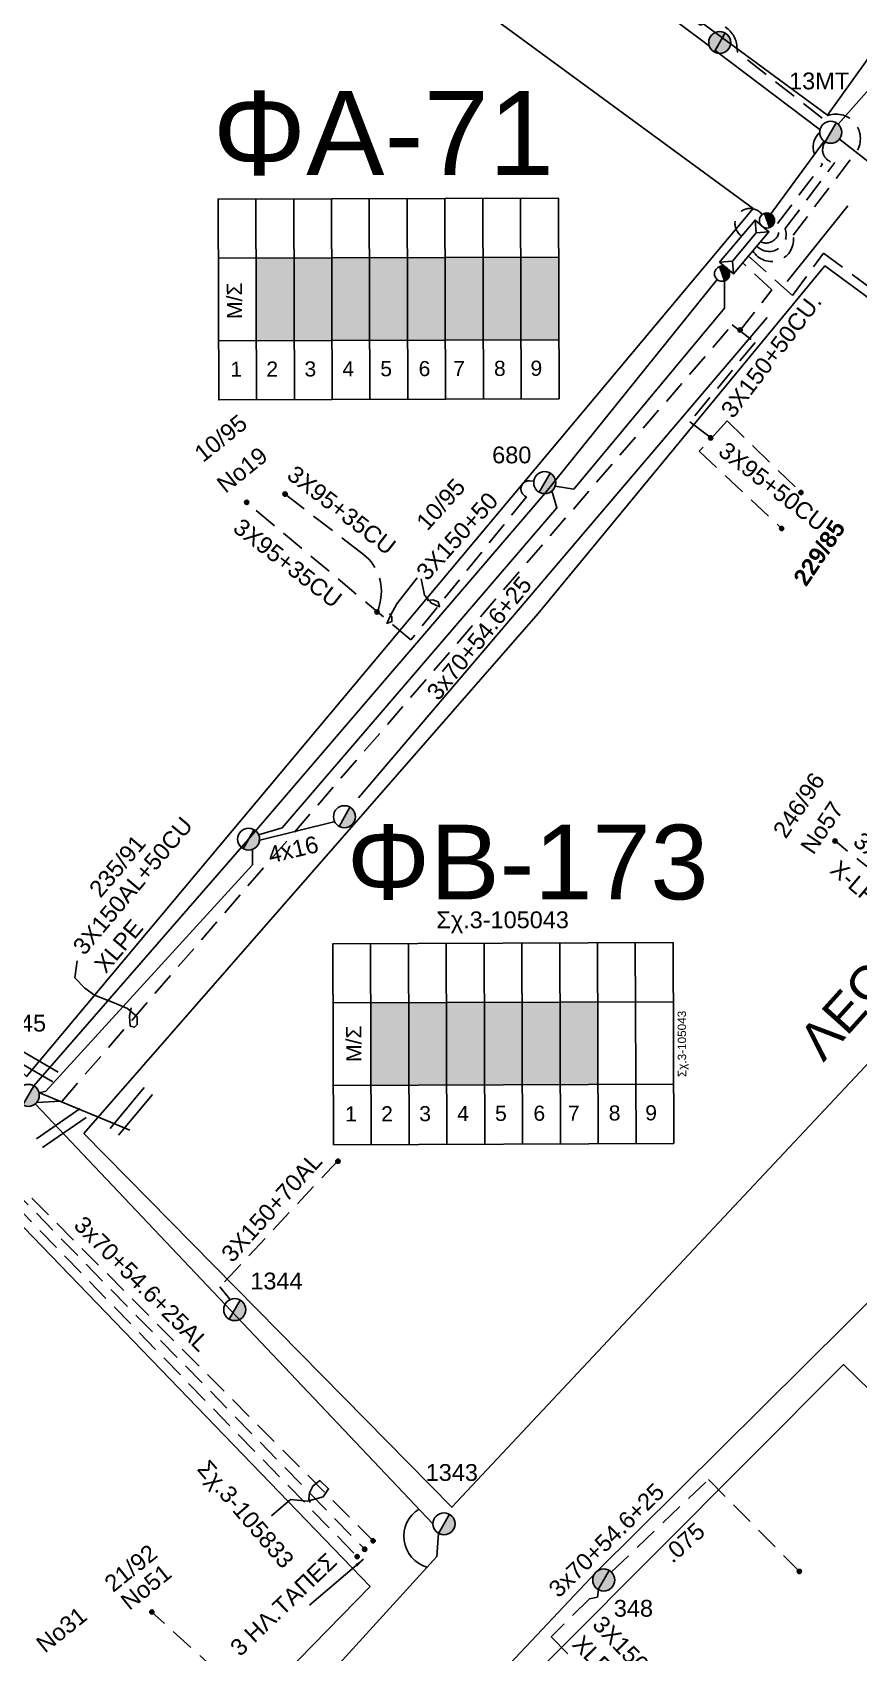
# Model space of a CAD drawing. Header units: millimetres. Extents: x -2449 to 2989, y 8 to 1056.
# Drawn here: x 607.9 to 696.4, y 583 to 756.6 of the extents above; entities that cross this region are included whole.
import ezdxf
from ezdxf.enums import TextEntityAlignment as Align

# ---------------------------------------------------------------- set-up
doc = ezdxf.new("R2010")
doc.units = ezdxf.units.MM
doc.linetypes.add('DASHED', pattern=[19.05, 12.7, -6.35])
for name, color, linetype in [('Άγνωστα', 7, 'Continuous'), ('Ασφαλειοκιβώτια Χ.Τ 9 αναχωρήσεων', 7, 'Continuous'), ('Επιγραφές - Σχήματα', 7, 'Continuous'), ('Καλώδια ΧΤ   3x150+50CU', 7, 'DASHED'), ('Καλώδια ΧΤ   3x150+70AL', 7, 'DASHED'), ('Καλώδια ΧΤ   3x150AL+50CU', 7, 'DASHED'), ('Καλώδια ΧΤ   3x95+35 CU', 7, 'DASHED'), ('Στύλος Ξύλινος', 7, 'Continuous'), ('Στύλος Ξύλινος @ 1', 7, 'Continuous'), ('Στύλος ΦΜ', 7, 'Continuous'), ('Στύλος ΦΜ @ 1', 7, 'Continuous'), ('Συνδέσεις', 7, 'Continuous'), ('Συνεστραμμένα ΧΤ   3x70+54.6+25 AL', 7, 'SYN_LINE'), ('Τομή', 7, 'Continuous'), ('Υποσταθμός εναέριος 2 στύλων', 7, 'Continuous'), ('Υποσταθμός πόλεως', 7, 'Continuous'), ('Υπόβαθρο ΔΕΗ', 7, 'Continuous'), ('Υπόγεια Καλώδια Δικτύου ΧΤ   .075', 7, 'DASHED'), ('Υπόγεια καλώδια Δικτύου ΧΤ και Παρ. ΧΤ X-95  (3X95AL +35CU  XLPE)', 7, 'DASHED')]:
    doc.layers.add(name, color=color, linetype=linetype)
doc.styles.add('arial', font='arial.ttf')
doc.styles.get("Standard").update_dxf_attribs({"font": 'arial.ttf'})
doc.linetypes.add('SYN_LINE', pattern='A,0.5,-0.0001,["/\\/\\/\\/",Standard,S=0.1,R=0,X=0,Y=-0.05],-0.25', length=0.7501)
doc.dimstyles.new('ISO-25', dxfattribs={"dimtxt": 2.5, "dimasz": 2.5, "dimexe": 1.25, "dimexo": 0.625, "dimtad": 1, "dimtxsty": 'Standard', "dimcen": 2.5, "dimadec": 0, "dimazin": 0, "dimtfac": 1, "dimtmove": 0, "dimatfit": 3, "dimfxl": 1, "dimarcsym": 0})

# ---------------------------------------------------------------- blocks, each defined once
blk = doc.blocks.new('ΥΠΑΡΧΩΝ ΤΣΙΜΕΝΤΕΝΙΟΣ ΣΤΥΛΟΣ')
at = {"layer": 'Στύλος ΦΜ'}
blk.add_hatch(color=7, dxfattribs=at).paths.add_polyline_path([(-1.29, -2.28, 0.574793), (2.62, 0, 0.268822), (1.3, 2.27)])
at = {"layer": 'Στύλος ΦΜ', "color": 7}
blk.add_line((-1.29, -2.28), (1.3, 2.27), dxfattribs=at)
blk.add_circle((0, 0), 2.62, dxfattribs=at)
at = {"layer": 'Στύλος ΦΜ', "flags": 4}
for tag, p in [('ΑΡΙΘΜΟΣ', (-4.68, 8.05)), ('ΤΥΠΟΣ', (-4.91, 3.03))]:
    blk.add_attdef(tag, p, '', height=4, dxfattribs=at)
blk = doc.blocks.new('ΥΠΑΡΧΩΝ ΞΥΛΙΝΟΣ ΣΤΥΛΟΣ')
at = {"layer": 'Στύλος Ξύλινος'}
h = blk.add_hatch(color=7, dxfattribs=at)
h.paths.add_polyline_path([(-2.62, 0, 0.270008), (-1.29, -2.28), (1.3, 2.27, 0.576266)])
h.paths.add_polyline_path([(-1.29, -2.28, 0.574793), (2.62, 0, 0.268822), (1.3, 2.27)])
at = {"layer": 'Στύλος Ξύλινος', "color": 7}
blk.add_line((-1.29, -2.28), (1.3, 2.27), dxfattribs=at)
blk.add_circle((0, 0), 2.62, dxfattribs=at)
at = {"layer": 'Στύλος Ξύλινος', "flags": 4}
for tag, p in [('ΑΡΙΘΜΟΣ', (-4.91, 8.6)), ('ΤΥΠΟΣ', (-4.85, 3.39))]:
    blk.add_attdef(tag, p, '', height=4, dxfattribs=at)
blk = doc.blocks.new('ΥΠΟΣΤΑΘΜΟΣ ΕΝΑΕΡΙΟΣ ΕΠΙ 2 ΣΤΥΛΩΝ')
at = {"layer": 'Υποσταθμός εναέριος 2 στύλων', "linetype": 'Continuous'}
for points in [[(-11.97, -2.11, 0.574793), (-8.45, -0.07, 0.268822), (-9.64, 1.98)], [(9.68, -2.15, 0.574793), (13.19, -0.1, 0.268822), (12.01, 1.95)]]:
    blk.add_hatch(color=256, dxfattribs=at).paths.add_polyline_path(points)
for p, q in [((-11.97, -2.11), (-9.64, 1.98)), ((9.68, -2.15), (12.01, 1.95))]:
    blk.add_line(p, q, dxfattribs=at)
for centre in [(-10.81, -0.07), (10.84, -0.1)]:
    blk.add_circle(centre, 2.36, dxfattribs=at)
at = {"layer": 'Υποσταθμός πόλεως', "linetype": 'Continuous', "ltscale": 40}
blk.add_lwpolyline([(-8.57, 2.82), (8.57, 2.82), (8.57, -2.82), (-8.57, -2.82)], close=True, dxfattribs=at)
for points in [[(-5.75, 0), (-8.57, 2.82)], [(-8.57, -2.82), (-5.75, 0)], [(-5.75, 0), (5.75, 0)], [(5.75, 0), (8.57, 2.82)], [(8.57, -2.82), (5.75, 0)]]:
    blk.add_lwpolyline(points, dxfattribs=at)
at = {"layer": 'Υποσταθμός εναέριος 2 στύλων', "ltscale": 40, "flags": 1}
for tag, p in [('ΜΕΤΑΣΧΗΜΑΤΙΣΜΟΣ', (14.09, 2.51)), ('ΙΣΧΥΣ', (14.07, -0.28)), ('ΑΡΙΘΜΟΣ', (14.19, -3))]:
    blk.add_attdef(tag, p, '', height=1.8, dxfattribs=at)
blk = doc.blocks.new('ΑΣΦΑΛΕΙΟΚΙΒΩΤΙΟ ΥΠΟΣΤΑΘΜΟΥ 9 ΑΝΑΧΩΡΗΣΕΩΝ')
at = {"layer": 'Ασφαλειοκιβώτια Χ.Τ 9 αναχωρήσεων', "ltscale": 40}
for p, q in [((-23.8, 40.36), (24.02, 40.36)), ((-9.72, 40.36), (-9.72, -40.64)), ((9.94, 40.36), (9.94, -40.64)), ((-23.8, 31.36), (24.02, 31.36)), ((-23.8, 22.36), (24.02, 22.36)), ((-23.8, 13.36), (24.02, 13.36)), ((-23.8, 4.36), (24.02, 4.36)), ((-23.8, -4.64), (24.02, -4.64)), ((-23.8, -13.64), (24.02, -13.64)), ((-23.8, -22.64), (24.02, -22.64)), ((-23.8, -31.64), (24.02, -31.64))]:
    blk.add_line(p, q, dxfattribs=at)
at = {"layer": 'Ασφαλειοκιβώτια Χ.Τ 9 αναχωρήσεων'}
blk.add_lwpolyline([(-23.8, -40.64), (24.02, -40.64), (24.02, 40.36), (-23.8, 40.36)], close=True, dxfattribs=at)
for s, p in [('1', (-18.29, 37.57)), ('2', (-18.29, 29)), ('3', (-18.29, 19.93)), ('4', (-18.29, 10.91)), ('5', (-18.29, 1.89)), ('6', (-18.29, -7.24)), ('7', (-18.29, -15.48)), ('8', (-18.29, -25.17)), ('9', (-18.29, -33.86))]:
    blk.add_text(s, height=3.6, rotation=270, dxfattribs=at).set_placement(p)
at = {"layer": 'Ασφαλειοκιβώτια Χ.Τ 9 αναχωρήσεων', "ltscale": 40}
for tag, height, p in [('ΟΝΟΜΑ', 5, (-0.16, 44.31)), ('ΚΕΙΜΕΝΟ 1', 2, (17.06, 35.59)), ('ΚΕΙΜΕΝΟ 2', 2, (17.06, 26.88)), ('ΚΕΙΜΕΝΟ 3', 2, (17.06, 17.69)), ('ΚΕΙΜΕΝΟ 4', 2, (17.06, 8.71)), ('ΚΕΙΜΕΝΟ 5', 2, (17.06, -0.13)), ('ΚΕΙΜΕΝΟ 6', 2, (17.06, -9.05)), ('ΚΕΙΜΕΝΟ 7', 2, (17.06, -18.13)), ('ΚΕΙΜΕΝΟ 8', 2, (17.06, -26.85)), ('ΚΕΙΜΕΝΟ 9', 2, (17.06, -35.99)), ('ΣΧ', 2, (-0.1, -42.64))]:
    blk.add_attdef(tag, text='', height=height, dxfattribs=at).set_placement(p, align=Align.MIDDLE_CENTER)
blk = doc.blocks.new('ΤΟΜΗ')
at = {"layer": 'Τομή', "ltscale": 40}
for p, q in [((-5.68, 0), (5.68, 0)), ((5.68, -2.33), (-5.68, -2.33))]:
    blk.add_line(p, q, dxfattribs=at)
blk = doc.blocks.new('_ΣΥΝΔΕΣΗ')
at = {"layer": 'Συνδέσεις', "linetype": 'SYN_LINE', "ltscale": 40}
blk.add_hatch(color=256, dxfattribs=at).paths.add_polyline_path([(0.5, -0.01, 1), (-0.5, -0.01, 1)])
at = {"layer": 'Συνδέσεις'}
blk.add_circle((0, -0.01), 0.5, dxfattribs=at)

msp = doc.modelspace()

# ---------------------------------------------------------------- hatches: boundary and pattern name
at = {"layer": 'Ασφαλειοκιβώτια Χ.Τ 9 αναχωρήσεων', "ltscale": 40}
for color, points in [(27, [(631.84, 732.37), (631.87, 723.52), (635.92, 723.54), (635.89, 732.38)]), (151, [(635.89, 732.38), (635.92, 723.54), (639.97, 723.55), (639.94, 732.39)]), (6, [(639.94, 732.39), (639.97, 723.55), (644.02, 723.56), (643.99, 732.41)]), (1, [(643.99, 732.41), (644.02, 723.56), (648.07, 723.57), (648.04, 732.42)]), (133, [(648.04, 732.42), (648.07, 723.57), (652.12, 723.59), (652.09, 732.43)]), (2, [(652.09, 732.43), (652.12, 723.59), (656.17, 723.6), (656.14, 732.44)]), (30, [(656.14, 732.44), (656.17, 723.6), (660.22, 723.61), (660.19, 732.46)]), (173, [(660.19, 732.46), (660.22, 723.61), (664.27, 723.62), (664.24, 732.47)]), (151, [(644.13, 652.57), (644.16, 643.73), (648.21, 643.74), (648.18, 652.59)]), (27, [(648.18, 652.59), (648.21, 643.74), (652.26, 643.76), (652.23, 652.6)]), (2, [(652.23, 652.6), (652.26, 643.76), (656.31, 643.77), (656.28, 652.62)]), (173, [(656.28, 652.62), (656.31, 643.77), (660.36, 643.79), (660.33, 652.63)]), (30, [(660.33, 652.63), (660.36, 643.79), (664.41, 643.8), (664.38, 652.65)]), (85, [(664.38, 652.65), (664.41, 643.8), (668.46, 643.82), (668.43, 652.66)])]:
    msp.add_hatch(color=color, dxfattribs=at).paths.add_polyline_path(points)

# ---------------------------------------------------------------- linework, layer by layer
at = {"layer": 'Άγνωστα', "color": 1, "linetype": 'Continuous', "ltscale": 0.2}
msp.add_line((632.1, 669.97), (640.31, 672), dxfattribs=at)
at = {"layer": 'Άγνωστα', "color": 1, "linetype": 'DASHED', "ltscale": 0.2}
msp.add_lwpolyline([(661.59, 708.48), (661.12, 708.5, 0.86308), (660.8, 706.8), (648.42, 691.47)], format="xyb", dxfattribs=at)
at = {"layer": 'Άγνωστα', "color": 6, "linetype": 'SYN_LINE', "ltscale": 20}
msp.add_lwpolyline([(651.39, 595.72), (651.21, 593.23), (631.35, 571.44), (628.13, 570.88)], dxfattribs=at)
at = {"layer": 'Επιγραφές - Σχήματα', "color": 6, "linetype": 'Continuous', "ltscale": 10}
msp.add_line((686.79, 736.85), (692.69, 744.9), dxfattribs=at)
at = {"layer": 'Επιγραφές - Σχήματα', "color": 30, "linetype": 'DASHED', "ltscale": 0.2}
msp.add_line((689.36, 734.81), (696.26, 743.94), dxfattribs=at)
at = {"layer": 'Επιγραφές - Σχήματα', "color": 27, "linetype": 'DASHED', "ltscale": 0.2}
msp.add_line((687.68, 736.07), (692.51, 742.44), dxfattribs=at)
at = {"layer": 'Επιγραφές - Σχήματα', "color": 151, "linetype": 'DASHED', "ltscale": 0.2}
msp.add_line((688.5, 735.53), (693.84, 742.6), dxfattribs=at)
at = {"layer": 'Επιγραφές - Σχήματα', "color": 85, "linetype": 'Continuous', "ltscale": 0.2}
for p, q in [((695.23, 737.97), (688.73, 729.88)), ((686.58, 726.02), (642.81, 674.54))]:
    msp.add_line(p, q, dxfattribs=at)
at = {"layer": 'Επιγραφές - Σχήματα', "color": 30, "linetype": 'DASHED', "ltscale": 0.2}
msp.add_lwpolyline([(696.26, 743.94, 0.776098), (692.48, 747.37), (683.4, 754.43), (683.35, 755.04, 0.514223), (679.44, 757.33), (668.11, 765.83), (668.44, 766.33, 0.981932), (664.44, 768.14)], format="xyb", dxfattribs=at)
at = {"layer": 'Επιγραφές - Σχήματα', "linetype": 'Continuous', "ltscale": 0.2}
for points in [[(649.11, 698.12), (646.92, 695.34), (646.26, 694.15), (645.86, 693.22), (646.39, 693.42), (646.39, 693.89), (646.13, 694.28)], [(649.51, 697.99), (649.9, 696.27), (650.63, 695.41), (651.49, 695.01), (651.36, 695.54), (650.77, 695.74), (650.17, 695.67)], [(612.68, 657.06), (612.45, 655.26), (613.5, 654.14), (614.55, 653.39), (616.65, 652.57), (618.07, 651.97), (619.12, 651.07), (619.12, 650.24), (618.82, 649.95), (618.37, 650.09), (618.3, 651.14), (618.45, 652.04)], [(618.32, 638.92), (608.57, 642.96)], [(633.49, 597.59), (635.53, 599.34), (637.35, 599.19), (639.02, 599.63), (639.61, 600.5), (638.66, 601.38), (637.93, 600.8), (637.57, 600.07), (637.49, 599.41), (637.64, 599.05)]]:
    msp.add_lwpolyline(points, dxfattribs=at)
at = {"layer": 'Επιγραφές - Σχήματα', "color": 27, "linetype": 'DASHED', "ltscale": 0.2}
for centre, radius, start, end in [((693.66, 744.26), 2.15, 132.284, 237.6962), ((686.45, 735.38), 1.4, 244.8822, 29.3425)]:
    msp.add_arc(centre, radius, start, end, dxfattribs=at)
at = {"layer": 'Επιγραφές - Σχήματα', "color": 151, "linetype": 'DASHED', "ltscale": 0.2}
for centre, radius, start, end in [((693.89, 743.97), 1.37, 141.672, 268.2713), ((686.8, 734.9), 1.82, 223.3094, 20.2429)]:
    msp.add_arc(centre, radius, start, end, dxfattribs=at)
at = {"layer": 'Επιγραφές - Σχήματα', "color": 6, "linetype": 'DASHED', "ltscale": 0.2}
msp.add_arc((684.75, 736.07), 1.62, 36.3855, 235.9189, dxfattribs=at)
at = {"layer": 'Επιγραφές - Σχήματα', "color": 30, "linetype": 'DASHED', "ltscale": 0.2}
msp.add_arc((687.06, 734.34), 2.34, 210.5143, 11.5266, dxfattribs=at)
at = {"layer": 'Καλώδια ΧΤ   3x150+50CU', "color": 2, "ltscale": 0.2}
msp.add_lwpolyline([(684.57, 732.59), (689.3, 728.35), (692.62, 732.89), (746.68, 692.96), (730.81, 677.06, -0.18827), (729.95, 676.69, 0.159092), (727.98, 675.95), (710.05, 656.91)], format="xyb", dxfattribs=at)
at = {"layer": 'Καλώδια ΧΤ   3x150+50CU', "color": 133, "ltscale": 0.2}
for points in [[(683.64, 724.59), (687.08, 728.97), (683.96, 731.86)], [(682.85, 725.21), (685.28, 723.32), (678.29, 714.81)], [(678.29, 714.81), (680.61, 713.1)], [(682.29, 714.93), (679.31, 711.67)], [(682.29, 714.93), (690.16, 707.27)], [(679.31, 711.67), (688.14, 703.39)]]:
    msp.add_lwpolyline(points, dxfattribs=at)
at = {"layer": 'Καλώδια ΧΤ   3x150+50CU', "color": 2, "ltscale": 0.2}
msp.add_lwpolyline([(710.05, 656.91), (693.85, 669.92)], dxfattribs=at)
at = {"layer": 'Καλώδια ΧΤ   3x150+70AL', "color": 6, "ltscale": 0.2}
msp.add_lwpolyline([(640.61, 635.66), (627.97, 622.15), (629.02, 620.83)], dxfattribs=at)
at = {"layer": 'Καλώδια ΧΤ   3x150AL+50CU', "color": 1, "linetype": 'SYN_LINE', "ltscale": 20}
msp.add_lwpolyline([(608.04, 643.68), (631.05, 670.11), (662.76, 707.14), (681.23, 730.07)], dxfattribs=at)
at = {"layer": 'Καλώδια ΧΤ   3x150AL+50CU', "color": 173, "linetype": 'SYN_LINE', "ltscale": 20}
for points in [[(663.87, 707.93), (665.86, 707.6), (682.02, 726.99), (682, 730.15)], [(632.12, 670.58), (634.63, 671.32), (664.07, 705.62), (663.53, 707.42)], [(608.6, 642.94), (609.31, 643.09), (631.46, 667.37), (631.47, 669.01)]]:
    msp.add_lwpolyline(points, dxfattribs=at)
at = {"layer": 'Καλώδια ΧΤ   3x150AL+50CU', "color": 133, "ltscale": 0.2}
msp.add_lwpolyline([(608.35, 641.9), (611.06, 642.03), (682.85, 725.21)], dxfattribs=at)
at = {"layer": 'Καλώδια ΧΤ   3x150AL+50CU', "color": 2, "linetype": 'DASHED', "ltscale": 0.2}
msp.add_lwpolyline([(668.5, 589.71), (668.42, 588.9), (667.54, 588.72), (663.44, 584.63)], dxfattribs=at)
at = {"layer": 'Καλώδια ΧΤ   3x150AL+50CU', "linetype": 'Continuous', "ltscale": 0.2}
msp.add_arc((651.1, 595.41), 3.43, 121.7034, 253.587, dxfattribs=at)
at = {"layer": 'Καλώδια ΧΤ   3x95+35 CU', "color": 1, "ltscale": 0.2}
msp.add_lwpolyline([(644.87, 694.44), (645.13, 695.55, 0.311215), (643.04, 700.85), (634.88, 707.14)], format="xyb", dxfattribs=at)
msp.add_lwpolyline([(648.42, 691.47), (630.84, 706.19)], dxfattribs=at)
at = {"layer": 'Συνεστραμμένα ΧΤ   3x70+54.6+25 AL', "color": 27, "ltscale": 20}
msp.add_line((650.04, 777.93), (680.39, 755.08), dxfattribs=at)
at = {"layer": 'Συνεστραμμένα ΧΤ   3x70+54.6+25 AL', "color": 151, "ltscale": 20}
msp.add_line((709.85, 764.46), (694.17, 746.73), dxfattribs=at)
at = {"layer": 'Συνεστραμμένα ΧΤ   3x70+54.6+25 AL', "color": 27, "ltscale": 15}
msp.add_line((681.01, 754.6), (692.24, 746.1), dxfattribs=at)
at = {"layer": 'Συνεστραμμένα ΧΤ   3x70+54.6+25 AL', "color": 6, "ltscale": 20}
for p, q in [((723.75, 722.02), (694.32, 745.12)), ((608.19, 641.74), (650.79, 596.75))]:
    msp.add_line(p, q, dxfattribs=at)
at = {"layer": 'Συνεστραμμένα ΧΤ   3x70+54.6+25 AL', "color": 2, "linetype": 'SYN_LINE', "ltscale": 20}
msp.add_lwpolyline([(644.06, 565.86), (668.22, 591.54), (699.53, 622.62)], dxfattribs=at)
at = {"layer": 'Υπόβαθρο ΔΕΗ'}
for points in [[(769.5, 831.71), (738.58, 799.86), (733.21, 794.85), (715.87, 775.31), (700, 757.41), (693.03, 747.67), (651.32, 778.43), (660.9, 790), (681.81, 813.49), (704.2, 840.04), (710.69, 847.73), (733.02, 866.13), (751.71, 847.91), (769.5, 831.71)], [(554.31, 699.88), (607.25, 644.67), (685.09, 737.68), (616.29, 788.15), (554.31, 699.88)], [(613.38, 638.56), (662.06, 694.28), (692.76, 731.53), (742.93, 694.64), (652.82, 598.53), (613.38, 638.56)], [(641.08, 466.7), (739.36, 570.31), (694.77, 613.82), (593.63, 512.3), (641.08, 466.7)]]:
    msp.add_lwpolyline(points, dxfattribs=at)
msp.add_lwpolyline([(606, 629.5), (644.06, 590.02), (524.49, 467.68, -0.933627), (493.06, 472.01), (485.01, 507.01), (606, 629.5)], format="xyb", dxfattribs=at)
msp.add_spline([(428.02, 754.08), (432.44, 754.71), (447.27, 759.99), (456.21, 763.87), (466.81, 770.45), (478.68, 777.35), (492.02, 784.54), (501.81, 790.45), (507.66, 795.97), (516.13, 802.51), (525.31, 809.98), (532.83, 814.55), (539.74, 817.37), (550.07, 818.11), (559.1, 816.55), (571.63, 816.72), (582.22, 819.27), (590.99, 824.35), (597.38, 829.87), (606.41, 837.68), (611.57, 843.9), (615.29, 848.95), (620.5, 859.14), (626.93, 870.09), (632.29, 880.39), (635.91, 890.53), (638.14, 900.32), (641.22, 912.38), (645.31, 923.21), (648.44, 929.94), (651.26, 937.12), (654.92, 943.29), (661.83, 951.79), (668.42, 957.05), (677.45, 962.63), (686.71, 967.62), (695.72, 973.57), (705.16, 980.11), (710.85, 983.6), (718.84, 989.04), (725.13, 993.29), (731.83, 998.54), (738.82, 1003.1), (750.46, 1010.56), (758.22, 1016.71), (764.24, 1021.89), (768.41, 1026.59), (772.53, 1031.24)], degree=3, dxfattribs=at)
at = {"layer": 'Υπόγεια Καλώδια Δικτύου ΧΤ   .075', "color": 85, "linetype": 'DASHED', "ltscale": 0.2}
msp.add_lwpolyline([(596.71, 616.17), (592.23, 621.1), (605.13, 634.36), (644.38, 594.92)], dxfattribs=at)
at = {"layer": 'Υπόγεια Καλώδια Δικτύου ΧΤ   .075', "color": 173, "linetype": 'DASHED', "ltscale": 0.2}
msp.add_lwpolyline([(598.06, 617.48), (594.5, 621.38), (605.65, 632.75), (643.48, 594.02)], dxfattribs=at)
at = {"layer": 'Υπόγεια Καλώδια Δικτύου ΧΤ   .075', "color": 133, "linetype": 'DASHED', "ltscale": 0.2}
for points in [[(599.14, 618.12), (595.93, 621.49), (606.03, 630.92), (642.67, 593.24)], [(633.33, 575.83), (620.68, 587.3)]]:
    msp.add_lwpolyline(points, dxfattribs=at)
at = {"layer": 'Υπόγεια Καλώδια Δικτύου ΧΤ   .075', "color": 2, "linetype": 'DASHED', "ltscale": 0.2}
for points in [[(669.89, 591.58), (680.29, 601.5)], [(680.29, 601.5), (690.12, 591.54)]]:
    msp.add_lwpolyline(points, dxfattribs=at)
at = {"layer": 'Υπόγεια καλώδια Δικτύου ΧΤ και Παρ. ΧΤ X-95  (3X95AL +35CU  XLPE)', "color": 2, "linetype": 'DASHED', "ltscale": 0.2}
msp.add_lwpolyline([(663.44, 584.63), (677.54, 570.54)], dxfattribs=at)

# ---------------------------------------------------------------- block references
at = {"layer": 'Ασφαλειοκιβώτια Χ.Τ 9 αναχωρήσεων', "color": 1, "ltscale": 40, "xscale": 0.4499999999999954, "yscale": 0.4499999999999954, "zscale": 0.4499999999999954, "rotation": 90.1802510118842}
msp.add_blockref('ΑΣΦΑΛΕΙΟΚΙΒΩΤΙΟ ΥΠΟΣΤΑΘΜΟΥ 9 ΑΝΑΧΩΡΗΣΕΩΝ', (645.97, 727.94), dxfattribs=at)
at = {"layer": 'Ασφαλειοκιβώτια Χ.Τ 9 αναχωρήσεων', "color": 1, "ltscale": 40}
ref = msp.add_blockref('ΑΣΦΑΛΕΙΟΚΙΒΩΤΙΟ ΥΠΟΣΤΑΘΜΟΥ 9 ΑΝΑΧΩΡΗΣΕΩΝ', (658.26, 648.15), dxfattribs=dict(at, xscale=0.4499999999999994, yscale=0.4499999999999994, zscale=0.4499999999999994, rotation=90.20650791451273))
ref.add_attrib('ΣΧ', 'Σχ.3-105043', dxfattribs={"ltscale": 40, "height": 0.9, "rotation": 90.2065}).set_placement((677.45, 648.17), align=Align.MIDDLE_CENTER)
at = {"layer": 'Στύλος Ξύλινος @ 1', "ltscale": 40}
ref = msp.add_blockref('ΥΠΑΡΧΩΝ ΞΥΛΙΝΟΣ ΣΤΥΛΟΣ', (681.5, 755.47), dxfattribs=dict(at, xscale=0.4499999999998181, yscale=0.4499999999998181, zscale=0.4499999999998181))
ref.add_attrib('ΤΥΠΟΣ', '1333', (681.31, 757.63), dxfattribs={"layer": 'Στύλος Ξύλινος', "height": 1.8, "flags": 4})
ref = msp.add_blockref('ΥΠΑΡΧΩΝ ΞΥΛΙΝΟΣ ΣΤΥΛΟΣ', (669.08, 590.73), dxfattribs=dict(at, xscale=0.4499999999998181, yscale=0.4499999999998181, zscale=0.4499999999998181))
ref.add_attrib('ΑΡΙΘΜΟΣ', '348', (670.16, 586.8), dxfattribs={"layer": 'Στύλος Ξύλινος', "height": 1.8, "flags": 4})
at = {"layer": 'Στύλος ΦΜ @ 1', "ltscale": 40}
ref = msp.add_blockref('ΥΠΑΡΧΩΝ ΤΣΙΜΕΝΤΕΝΙΟΣ ΣΤΥΛΟΣ', (693.39, 745.85), dxfattribs=dict(at, xscale=0.4499999999998181, yscale=0.4499999999998181, zscale=0.4499999999998181))
ref.add_attrib('ΤΥΠΟΣ', '13ΜΤ', (688.93, 750.45), dxfattribs={"layer": 'Στύλος ΦΜ', "height": 1.8, "flags": 4})
ref = msp.add_blockref('ΥΠΑΡΧΩΝ ΤΣΙΜΕΝΤΕΝΙΟΣ ΣΤΥΛΟΣ', (662.76, 708.31), dxfattribs=dict(at, xscale=0.4499999999998181, yscale=0.4499999999998181, zscale=0.4499999999998181))
ref.add_attrib('ΑΡΙΘΜΟΣ', '680', (657.13, 710.38), dxfattribs={"layer": 'Στύλος ΦΜ', "height": 1.8, "flags": 4})
at = {"layer": 'Στύλος ΦΜ @ 1', "ltscale": 40, "xscale": 0.4499999999998181, "yscale": 0.4499999999998181, "zscale": 0.4499999999998181}
for p in [(641.31, 672.51), (631.04, 670.11)]:
    msp.add_blockref('ΥΠΑΡΧΩΝ ΤΣΙΜΕΝΤΕΝΙΟΣ ΣΤΥΛΟΣ', p, dxfattribs=at)
at = {"layer": 'Στύλος ΦΜ @ 1', "ltscale": 40}
ref = msp.add_blockref('ΥΠΑΡΧΩΝ ΤΣΙΜΕΝΤΕΝΙΟΣ ΣΤΥΛΟΣ', (607.45, 642.66), dxfattribs=dict(at, xscale=0.4499999999998181, yscale=0.4499999999998181, zscale=0.4499999999998181))
ref.add_attrib('ΑΡΙΘΜΟΣ', '1345', (603.76, 649.5), dxfattribs={"layer": 'Στύλος ΦΜ', "height": 1.8, "flags": 4})
ref = msp.add_blockref('ΥΠΑΡΧΩΝ ΤΣΙΜΕΝΤΕΝΙΟΣ ΣΤΥΛΟΣ', (629.56, 619.7), dxfattribs=dict(at, xscale=0.4499999999998181, yscale=0.4499999999998181, zscale=0.4499999999998181))
ref.add_attrib('ΑΡΙΘΜΟΣ', '1344', (631.23, 621.87), dxfattribs={"layer": 'Στύλος ΦΜ', "height": 1.8, "flags": 4})
ref = msp.add_blockref('ΥΠΑΡΧΩΝ ΤΣΙΜΕΝΤΕΝΙΟΣ ΣΤΥΛΟΣ', (651.97, 596.75), dxfattribs=dict(at, xscale=0.4499999999998181, yscale=0.4499999999998181, zscale=0.4499999999998181))
ref.add_attrib('ΤΥΠΟΣ', '1343', (650.01, 601.35), dxfattribs={"layer": 'Στύλος ΦΜ', "height": 1.8, "flags": 4})
at = {"layer": 'Συνδέσεις', "xscale": 0.4500000000000455, "yscale": 0.4500000000000455, "zscale": 0.4500000000000455}
for p in [(683.68, 724.67), (680.53, 713.11), (634.95, 707.09), (690.19, 707.26), (630.84, 706.2), (688.13, 703.4), (644.8, 694.45), (693.85, 669.92), (640.61, 635.61), (643.48, 594.03), (644.38, 594.93), (642.67, 593.24), (690.02, 591.65), (620.68, 587.31)]:
    msp.add_blockref('_ΣΥΝΔΕΣΗ', p, dxfattribs=at)
at = {"layer": 'Τομή'}
for p, xscale, yscale, zscale, rotation in [((608.2, 646.56), 0.5000000000000104, 0.5000000000000104, 0.5000000000000104, 329.8092826420231), ((618.04, 641.31), 0.5000000000000137, 0.5000000000000137, 0.5000000000000137, 50.29393157066738), ((610.66, 639.63), 0.5000000000000027, 0.5000000000000027, 0.5000000000000027, 34.69082460769714)]:
    msp.add_blockref('ΤΟΜΗ', p, dxfattribs=dict(at, xscale=xscale, yscale=yscale, zscale=zscale, rotation=rotation))
at = {"layer": 'Υποσταθμός εναέριος 2 στύλων', "xscale": 0.3444352652587152, "yscale": 0.3444352652587152, "zscale": 0.3444352652587152, "rotation": 49.88777377121917}
msp.add_blockref('ΥΠΟΣΤΑΘΜΟΣ ΕΝΑΕΡΙΟΣ ΕΠΙ 2 ΣΤΥΛΩΝ', (684.13, 733.56), dxfattribs=at)

# ---------------------------------------------------------------- texts
at = {"layer": 'Άγνωστα', "linetype": 'SYN_LINE', "ltscale": 20, "char_height": 1.8, "width": 69.1904, "attachment_point": 1, "style": 'arial'}
for s, insert, rotation in [('3X95+50CU', (682.31, 712.82), 322.3027), ('3X150+50', (648.84, 698.9), 47.9227), ('3x70+54.6+25', (649.97, 685.97), 50.9659), ('4x16', (632.95, 669.25), 13.3741), ('3X150+150', (696.82, 671.02), 319.6935), ('X-LPE', (694.35, 667.99), 319.6935), ('.075', (675.24, 593.79), 41.6909)]:
    msp.add_mtext(s, dxfattribs=dict(at, insert=insert, rotation=rotation))
at = {"layer": 'Επιγραφές - Σχήματα', "width": 103.4348, "attachment_point": 1}
for s, insert, char_height in [('ΦΑ-71', (627.18, 750.27), 9), ('ΦΒ-173', (641.56, 671.66), 8)]:
    msp.add_mtext(s, dxfattribs=dict(at, insert=insert, char_height=char_height))
at = {"layer": 'Επιγραφές - Σχήματα', "linetype": 'SYN_LINE', "ltscale": 20, "attachment_point": 1, "style": 'arial'}
for s, insert, char_height, width, rotation in [('\\A1;M/Σ', (628.73, 725.84), 1.62, 62.2714, 90.3448), ('10/95', (625.04, 711.81), 1.8, 69.1904, 38.821), ('Nο19', (627.44, 708.5), 1.8, 69.1904, 38.821), ('10/95', (648.85, 704.26), 1.8, 69.1904, 48.0658), ('{\\fArial|b1|i0|c0|p34;229/85}', (689.27, 698.09), 1.8, 69.1904, 56.2089), ('246/96', (687.08, 671.06), 1.8, 69.1904, 56.2089), ('Nο57', (690.03, 669.35), 1.8, 69.1904, 56.2089), ('\\A1;M/Σ', (641.51, 646.23), 1.62, 62.2714, 90.3448), ('21/92', (615.41, 590.74), 1.8, 69.1904, 38.821), ('Nο51', (617.15, 588.8), 1.8, 69.1904, 38.821), ('3 ΗΛ.ΤΑΠΕΣ', (628.89, 583.74), 1.8, 69.1904, 43.7662), ('Nο31', (608.1, 584.23), 1.8, 69.1904, 38.821)]:
    msp.add_mtext(s, dxfattribs=dict(at, insert=insert, char_height=char_height, width=width, rotation=rotation))
at = {"layer": 'Επιγραφές - Σχήματα', "insert": (689.63, 648.81), "char_height": 4, "width": 157.7424, "attachment_point": 1, "rotation": 48.0145}
msp.add_mtext('\\pt128;ΛΕΩΦ.   ΠΕΝΤΕΛΗΣ', dxfattribs=at)
at = {"layer": 'Επιγραφές - Σχήματα', "linetype": 'DASHED', "ltscale": 0.1, "char_height": 1.8, "width": 69.1904, "attachment_point": 1, "style": 'arial'}
for s, insert, rotation in [('235/91', (613.81, 664.89), 49.6385), ('Σχ.3-105833', (626.8, 603.76), 310.6703)]:
    msp.add_mtext(s, dxfattribs=dict(at, insert=insert, rotation=rotation))
at = {"layer": 'Επιγραφές - Σχήματα', "linetype": 'Continuous', "insert": (651.15, 662.37), "char_height": 1.8, "width": 64.8851, "attachment_point": 1}
msp.add_mtext('Σχ.3-105043', dxfattribs=at)
at = {"layer": 'Καλώδια ΧΤ   3x150+50CU', "ltscale": 40, "insert": (681.49, 716.17), "char_height": 1.8, "width": 69.1904, "attachment_point": 1, "rotation": 52.709, "style": 'arial'}
msp.add_mtext('3X150+50CU.', dxfattribs=at)
at = {"layer": 'Καλώδια ΧΤ   3x150+70AL', "linetype": 'DASHED', "ltscale": 0.1, "insert": (627.96, 625.84), "char_height": 1.8, "width": 69.1904, "attachment_point": 1, "rotation": 48.0719, "style": 'arial'}
msp.add_mtext('3X150+70AL', dxfattribs=at)
at = {"layer": 'Καλώδια ΧΤ   3x150AL+50CU', "ltscale": 40, "char_height": 1.8, "width": 69.1904, "attachment_point": 1, "style": 'arial'}
for insert, rotation in [((612.07, 658.72), 49.9345), ((669.04, 587.08), 313.9627)]:
    msp.add_mtext('3X150AL+50CU\\PXLPE', dxfattribs=dict(at, insert=insert, rotation=rotation))
at = {"layer": 'Καλώδια ΧΤ   3x95+35 CU', "ltscale": 40, "char_height": 1.8, "width": 69.1904, "attachment_point": 1, "rotation": 322.3027, "style": 'arial'}
for insert in [(636.11, 710.29), (630.34, 704.62)]:
    msp.add_mtext('3X95+35CU', dxfattribs=dict(at, insert=insert))
at = {"layer": 'Συνεστραμμένα ΧΤ   3x70+54.6+25 AL', "style": 'arial'}
msp.add_text('3x70+54.6+25AL', height=1.8, rotation=314.9674, dxfattribs=at).set_placement((612.2, 628.62))
at = {"layer": 'Συνεστραμμένα ΧΤ   3x70+54.6+25 AL', "linetype": 'SYN_LINE', "ltscale": 20, "insert": (662.99, 590.01), "char_height": 1.8, "width": 69.1904, "attachment_point": 1, "rotation": 44.4471, "style": 'arial'}
msp.add_mtext('3x70+54.6+25', dxfattribs=at)

# ---------------------------------------------------------------- leaders
at = {"layer": 'Επιγραφές - Σχήματα', "ltscale": 40}
msp.add_leader([(643.35, 592.95), (637.55, 588.03)], dimstyle='ISO-25', override={"dimasz": 1, "dimtad": 0}, dxfattribs=at)

doc.saveas('drawing.dxf')
